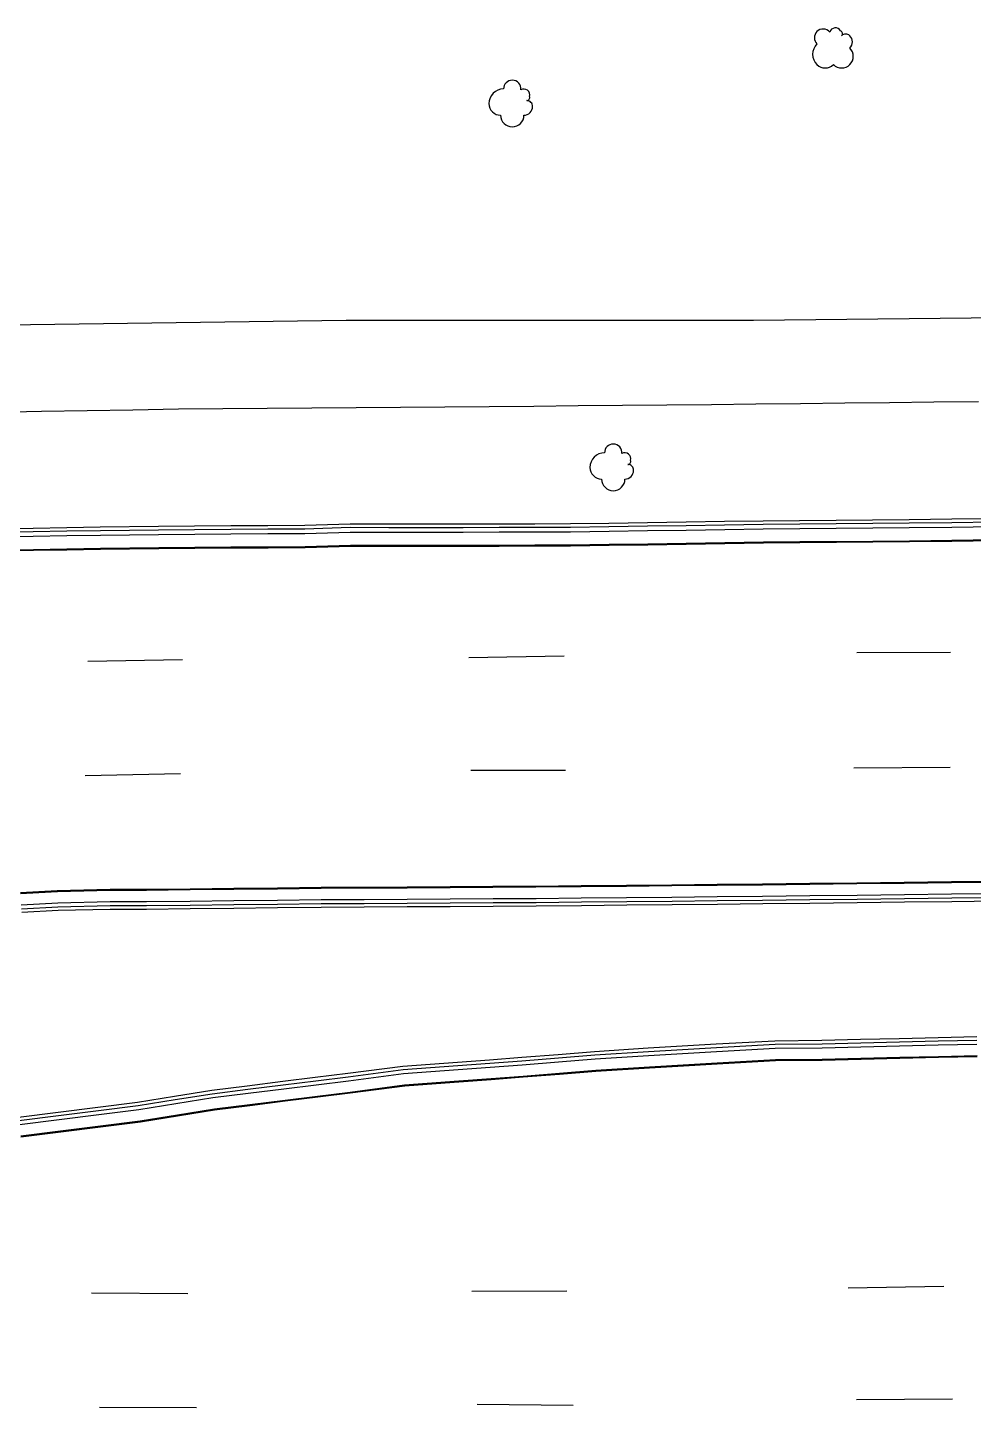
# Model space of a CAD drawing. Header units: feet. Extents: x 3174203 to 3175581, y 1715832 to 1717426.
# Drawn here: x 3175188.5 to 3175288.4, y 1716258.4 to 1716404 of the extents above; entities that cross this region are included whole.
import ezdxf

# ---------------------------------------------------------------- set-up
doc = ezdxf.new("R2010")
doc.units = ezdxf.units.FT
doc.header["$MEASUREMENT"] = 0
for name, color, linetype, lineweight in [('BACK_OF_CURB', 5, 'Continuous', 30), ('BOTTOM_OF_CURB', 3, 'Continuous', 30), ('FOOT_PATH', 2, 'Continuous', 30), ('GUTTER', 30, 'Continuous', 30), ('PAINT_STRIPE', 4, 'Continuous', 30), ('SHRUB', 14, 'Continuous', 30), ('SINGLE_TREE', 3, 'Continuous', 30), ('TOP_OF_CURB', 1, 'Continuous', 30)]:
    doc.layers.add(name, color=color, linetype=linetype, lineweight=lineweight)
doc.layers.add('PAVED_ROAD', color=140, linetype='Continuous', lineweight=30, true_color=0x38a9ff)

# ---------------------------------------------------------------- blocks, each defined once
blk = doc.blocks.new('SYM231')
at = {"layer": 'SHRUB', "ltscale": 0.25}
for centre, radius, start, end in [((-3.391965, -0.296476), 6.151558, 89.999957, 180.000043), ((0.298974, 5.855085), 3.690935, 89.999957, 180.000043), ((0.29898, 5.855085), 3.690935, 354.734283, 90.000043), ((5.220229, 3.394459), 2.460623, 342.885514, 120.419776), ((6.45054, 2.164144), 1.230312, 269.999957, 24.295265), ((6.450541, -1.526791), 2.460623, 359.999957, 90.000043), ((-4.622277, -0.296484), 4.921246, 179.999957, 270.000043), ((0.298973, -5.217734), 4.921246, 179.999957, 270.000043), ((0.298981, -5.217734), 4.921246, 269.999957, 0.000043), ((5.22023, -1.526796), 3.690935, 269.999957, 0.000043)]:
    blk.add_arc(centre, radius, start, end, dxfattribs=at)
blk = doc.blocks.new('SYM006')
at = {"layer": 'SHRUB', "ltscale": 0.25, "xscale": 0.5, "yscale": 0.5, "zscale": 0.5}
blk.add_blockref('SYM231', (0, 0), dxfattribs=at)
blk = doc.blocks.new('SYM217')
at = {"layer": 'SINGLE_TREE', "ltscale": 0.25}
for centre, radius, start, end in [((-3.999321, 4.74055), 3.690935, 134.999957, 225.000043), ((-3.999317, 4.740554), 3.690935, 39.734283, 135.000043), ((1.220457, 6.480478), 2.460623, 27.885514, 165.419776), ((2.960383, 6.480475), 1.230312, 314.999957, 69.295265), ((5.570268, 3.870591), 2.460623, 44.999957, 135.000043), ((-2.259399, -2.219148), 6.151558, 134.999957, 225.000043), ((4.70031, 3.000626), 3.690935, 314.999957, 45.000043), ((3.830349, -3.08911), 4.921246, 314.999957, 45.000043), ((-3.129355, -3.089116), 4.921246, 224.999957, 315.000043), ((3.830344, -3.089116), 4.921246, 224.999957, 315.000043)]:
    blk.add_arc(centre, radius, start, end, dxfattribs=at)
blk = doc.blocks.new('SYM007')
at = {"layer": 'SINGLE_TREE', "ltscale": 0.25, "xscale": 0.5, "yscale": 0.5, "zscale": 0.5}
blk.add_blockref('SYM217', (0, 0), dxfattribs=at)

msp = doc.modelspace()

# ---------------------------------------------------------------- linework, layer by layer
at = {"layer": 'BACK_OF_CURB'}
for points in [[(3175185.568154, 1716351.13412, 5258.96), (3175189.105455, 1716351.194834, 5258.995464), (3175192.650959, 1716351.25569, 5259.03), (3175196.198667, 1716351.316583, 5259.056), (3175202.340296, 1716351.390616, 5259.083081), (3175206.155777, 1716351.420437, 5259.096642), (3175209.97095, 1716351.450255, 5259.109071), (3175213.881092, 1716351.467028, 5259.116795), (3175217.777394, 1716351.483742, 5259.125056), (3175222.57302, 1716351.64124, 5259.136568), (3175226.666836, 1716351.635164, 5259.142892), (3175230.744135, 1716351.629112, 5259.148667), (3175234.513251, 1716351.638422, 5259.151174), (3175238.284073, 1716351.647737, 5259.154491), (3175242.054896, 1716351.657051, 5259.160688), (3175245.820264, 1716351.666352, 5259.167495), (3175249.883574, 1716351.727746, 5259.171), (3175253.952338, 1716351.789223, 5259.177146), (3175258.021102, 1716351.850699, 5259.186752), (3175262.089866, 1716351.912175, 5259.196975), (3175266.161288, 1716351.973692, 5259.20741), (3175270.015772, 1716352.008179, 5259.216202), (3175273.867598, 1716352.042643, 5259.22163), (3175277.719423, 1716352.077107, 5259.2235), (3175281.569898, 1716352.111559, 5259.221217), (3175286.061413, 1716352.1658, 5259.217713), (3175290.554278, 1716352.220058, 5259.211364)], [(3175187.908502, 1716310.66069, 5259.931325), (3175191.744251, 1716310.868115, 5259.946751), (3175197.249757, 1716310.998016, 5259.966474), (3175201.077011, 1716310.998016, 5259.976908), (3175205.692817, 1716311.048187, 5259.988811), (3175210.304334, 1716311.098311, 5259.99725), (3175214.915852, 1716311.148436, 5260.003601), (3175219.525409, 1716311.198538, 5260.01335), (3175224.057325, 1716311.22526, 5260.026598), (3175228.591204, 1716311.251993, 5260.03675), (3175233.125083, 1716311.278725, 5260.045874), (3175237.658961, 1716311.305458, 5260.058248), (3175242.194385, 1716311.3322, 5260.068964), (3175246.979103, 1716311.379161, 5260.07575), (3175251.762275, 1716311.426107, 5260.0795), (3175256.545447, 1716311.473052, 5260.079), (3175261.328619, 1716311.519998, 5260.080224), (3175266.112527, 1716311.56695, 5260.080542), (3175271.101166, 1716311.625233, 5260.076796), (3175276.089068, 1716311.683508, 5260.068602), (3175281.07697, 1716311.741782, 5260.059594), (3175286.064083, 1716311.800047, 5260.046137), (3175290.777953, 1716311.845692, 5260.029542)], [(3175288.714563, 1716297.504422, 5258.440115), (3175284.620731, 1716297.40723, 5258.387216), (3175280.535499, 1716297.310241, 5258.330192), (3175276.450267, 1716297.213253, 5258.276737), (3175272.370244, 1716297.116389, 5258.224), (3175267.404701, 1716297.064098, 5258.16024), (3175261.206955, 1716296.723994, 5258.077444), (3175257.617355, 1716296.511169, 5258.026001), (3175254.027426, 1716296.298325, 5257.972809), (3175248.362484, 1716295.932691, 5257.893881), (3175244.515335, 1716295.628234, 5257.843482), (3175240.67475, 1716295.324297, 5257.789227), (3175237.286519, 1716295.063554, 5257.738996), (3175233.899205, 1716294.802881, 5257.685506), (3175228.116842, 1716294.384073, 5257.592467), (3175222.309637, 1716293.625154, 5257.498772), (3175218.886762, 1716293.203324, 5257.447485), (3175215.460149, 1716292.781033, 5257.400508), (3175211.718253, 1716292.311469, 5257.350035), (3175207.963959, 1716291.840349, 5257.303049), (3175204.040275, 1716291.212295, 5257.248657), (3175200.142772, 1716290.588432, 5257.190226), (3175195.955711, 1716290.060581, 5257.123578), (3175191.755608, 1716289.531085, 5257.055992), (3175187.555061, 1716289.001533, 5256.987319)]]:
    msp.add_polyline3d(points, dxfattribs=at)
at = {"layer": 'BOTTOM_OF_CURB'}
for points in [[(3175185.574764, 1716350.270939, 5258.545307), (3175189.120268, 1716350.331795, 5258.557932), (3175192.665772, 1716350.39265, 5258.571956), (3175196.211276, 1716350.453505, 5258.59), (3175202.348872, 1716350.52749, 5258.665), (3175206.162523, 1716350.557296, 5258.61), (3175209.976175, 1716350.587103, 5258.623693), (3175213.884795, 1716350.603869, 5258.635729), (3175217.793415, 1716350.620636, 5258.647964), (3175222.586549, 1716350.778052, 5258.660907), (3175226.665555, 1716350.771998, 5258.671205), (3175230.744561, 1716350.765943, 5258.677349), (3175234.515383, 1716350.775258, 5258.679351), (3175238.286206, 1716350.784572, 5258.67825), (3175242.057028, 1716350.793887, 5258.679), (3175245.82785, 1716350.803202, 5258.683904), (3175249.896614, 1716350.864678, 5258.69055), (3175253.965378, 1716350.926154, 5258.696625), (3175258.034142, 1716350.987631, 5258.70113), (3175262.102906, 1716351.049107, 5258.709701), (3175266.17167, 1716351.110583, 5258.719013), (3175270.023495, 1716351.145047, 5258.72896), (3175273.875321, 1716351.179511, 5258.73901), (3175277.727146, 1716351.213975, 5258.748479), (3175281.578971, 1716351.248439, 5258.754769), (3175286.071836, 1716351.302697, 5258.756993), (3175290.564701, 1716351.356954, 5258.762626)], [(3175187.855292, 1716311.448015, 5259.507547), (3175191.713635, 1716311.656662, 5259.517437), (3175197.24045, 1716311.787066, 5259.535775), (3175201.072723, 1716311.787066, 5259.54798), (3175205.684241, 1716311.83719, 5259.55875), (3175210.295759, 1716311.887314, 5259.56875), (3175214.907276, 1716311.937439, 5259.58325), (3175219.518794, 1716311.987563, 5259.594222), (3175224.052673, 1716312.014296, 5259.601), (3175228.586552, 1716312.041028, 5259.606875), (3175233.12043, 1716312.067761, 5259.6155), (3175237.654309, 1716312.094494, 5259.625416), (3175242.188187, 1716312.121227, 5259.632075), (3175246.971359, 1716312.168173, 5259.6385), (3175251.754531, 1716312.215118, 5259.646625), (3175256.537703, 1716312.262064, 5259.651341), (3175261.320875, 1716312.309009, 5259.651102), (3175266.104046, 1716312.355955, 5259.646011), (3175271.091948, 1716312.414229, 5259.639812), (3175276.07985, 1716312.472504, 5259.628819), (3175281.067752, 1716312.530778, 5259.613272), (3175286.055654, 1716312.589052, 5259.594196), (3175290.770313, 1716312.634705, 5259.575)], [(3175288.724691, 1716296.71539, 5257.960231), (3175284.639459, 1716296.618402, 5257.902997), (3175280.554227, 1716296.521414, 5257.845), (3175276.468995, 1716296.424426, 5257.788469), (3175272.383763, 1716296.327438, 5257.736118), (3175267.430485, 1716296.275276, 5257.677169), (3175261.251922, 1716295.936225, 5257.603715), (3175257.664055, 1716295.723503, 5257.557297), (3175254.076187, 1716295.510781, 5257.513288), (3175248.419022, 1716295.145649, 5257.448), (3175244.577584, 1716294.841644, 5257.419), (3175240.736146, 1716294.537639, 5257.29), (3175237.347062, 1716294.27683, 5257.243675), (3175233.957977, 1716294.016022, 5257.193038), (3175228.196532, 1716293.598728, 5257.105604), (3175222.409018, 1716292.842383, 5257.01857), (3175218.983273, 1716292.420199, 5256.969478), (3175215.557527, 1716291.998015, 5256.924597), (3175211.816499, 1716291.52856, 5256.87619), (3175208.075471, 1716291.059104, 5256.823955), (3175204.164988, 1716290.433164, 5256.768376), (3175200.254506, 1716289.807223, 5256.708978), (3175196.054403, 1716289.277727, 5256.64325), (3175191.854301, 1716288.748232, 5256.574903), (3175187.654198, 1716288.218736, 5256.506287)]]:
    msp.add_polyline3d(points, dxfattribs=at)
at = {"layer": 'FOOT_PATH'}
for points in [[(3175334.110608, 1716373.816793, 5259.536), (3175265.158796, 1716373.083461, 5259.622), (3175222.134612, 1716373.083461, 5259.569), (3175188.831694, 1716372.643852, 5259.472), (3175152.010522, 1716372.226933, 5259.37), (3175118.940074, 1716371.248448, 5259.185), (3175102.165292, 1716371.075441, 5259.117), (3175094.643998, 1716370.64434, 5259.08307), (3175085.299789, 1716370.054413, 5259.045), (3175075.470793, 1716369.265953, 5258.958), (3175064.167589, 1716368.392407, 5259.014), (3175057.635715, 1716367.666343, 5259.016), (3175050.111586, 1716366.685023, 5258.915), (3175031.666979, 1716364.790449, 5258.787)], [(3175185.172561, 1716363.43136, 5259.251582), (3175189.991449, 1716363.513255, 5259.261058), (3175194.810336, 1716363.59515, 5259.274055), (3175199.629223, 1716363.677045, 5259.290155), (3175204.44811, 1716363.75894, 5259.308009), (3175209.135163, 1716363.798195, 5259.321631), (3175213.822215, 1716363.837451, 5259.334566), (3175218.509268, 1716363.876706, 5259.343725), (3175223.196321, 1716363.915961, 5259.34925), (3175227.883373, 1716363.955217, 5259.3525), (3175232.570426, 1716363.994472, 5259.3575), (3175237.257479, 1716364.033728, 5259.367313), (3175241.944531, 1716364.072983, 5259.381563), (3175246.631584, 1716364.112238, 5259.39925), (3175251.318636, 1716364.151494, 5259.41431), (3175256.005689, 1716364.190749, 5259.426492), (3175260.703466, 1716364.242588, 5259.439248), (3175265.401243, 1716364.294428, 5259.452203), (3175270.09902, 1716364.346267, 5259.463817), (3175274.796797, 1716364.398106, 5259.471514), (3175279.494574, 1716364.449945, 5259.475055), (3175284.192351, 1716364.501784, 5259.474338), (3175288.890128, 1716364.553624, 5259.469435)]]:
    msp.add_polyline3d(points, dxfattribs=at)
at = {"layer": 'GUTTER'}
for points in [[(3175185.585383, 1716348.884109, 5258.608088), (3175189.1341, 1716348.945019, 5258.616048), (3175192.682817, 1716349.00593, 5258.628), (3175196.231534, 1716349.06684, 5258.641574), (3175202.362649, 1716349.140746, 5258.661), (3175206.173609, 1716349.170532, 5258.67), (3175209.984568, 1716349.200318, 5258.680006), (3175213.901862, 1716349.217121, 5258.693), (3175217.819155, 1716349.233925, 5258.706092), (3175222.608287, 1716349.39121, 5258.719169), (3175226.676766, 1716349.385171, 5258.726906), (3175230.745244, 1716349.379132, 5258.734), (3175234.518943, 1716349.388454, 5258.737), (3175238.292642, 1716349.397776, 5258.744), (3175242.066341, 1716349.407097, 5258.75425), (3175245.840039, 1716349.416419, 5258.769), (3175249.909701, 1716349.477909, 5258.7855), (3175253.979364, 1716349.539399, 5258.7975), (3175258.049026, 1716349.600889, 5258.805), (3175262.118688, 1716349.662378, 5258.80997), (3175266.18835, 1716349.723868, 5258.819059), (3175270.039649, 1716349.758328, 5258.829189), (3175273.890949, 1716349.792787, 5258.836196), (3175277.742249, 1716349.827246, 5258.842622), (3175281.593548, 1716349.861706, 5258.845808), (3175286.087411, 1716349.915975, 5258.8455), (3175290.581274, 1716349.970245, 5258.845313)], [(3175187.774177, 1716312.64823, 5259.443247), (3175191.666962, 1716312.858739, 5259.44503), (3175197.226261, 1716312.98991, 5259.450345), (3175201.066186, 1716312.98991, 5259.455272), (3175205.676817, 1716313.040024, 5259.462), (3175210.287449, 1716313.090139, 5259.47075), (3175214.89808, 1716313.140253, 5259.4805), (3175219.508712, 1716313.190368, 5259.491713), (3175224.042717, 1716313.217101, 5259.502055), (3175228.576722, 1716313.243835, 5259.508756), (3175233.110728, 1716313.270569, 5259.5125), (3175237.644733, 1716313.297302, 5259.513592), (3175242.178739, 1716313.324036, 5259.517867), (3175246.961215, 1716313.370975, 5259.524491), (3175251.74369, 1716313.417913, 5259.527361), (3175256.526166, 1716313.464852, 5259.52627), (3175261.308642, 1716313.511791, 5259.52445), (3175266.091118, 1716313.558729, 5259.518582), (3175271.07904, 1716313.617004, 5259.508), (3175276.066961, 1716313.675279, 5259.493), (3175281.054883, 1716313.733553, 5259.48), (3175286.042805, 1716313.791828, 5259.465), (3175290.757612, 1716313.837482, 5259.449)], [(3175288.740131, 1716295.512574, 5257.862), (3175284.656191, 1716295.415617, 5257.81625), (3175280.572251, 1716295.318659, 5257.767), (3175276.488311, 1716295.221702, 5257.713), (3175272.404371, 1716295.124744, 5257.660374), (3175267.469791, 1716295.07278, 5257.592749), (3175261.320472, 1716294.735333, 5257.507047), (3175257.735496, 1716294.522783, 5257.458), (3175254.15052, 1716294.310232, 5257.410741), (3175248.505211, 1716293.945865, 5257.330763), (3175244.667476, 1716293.642153, 5257.272254), (3175240.82974, 1716293.338441, 5257.212944), (3175237.438655, 1716293.077479, 5257.159271), (3175234.04757, 1716292.816516, 5257.106226), (3175228.318014, 1716292.401532, 5257.017402), (3175222.560517, 1716291.64911, 5256.930867), (3175219.133245, 1716291.226738, 5256.88), (3175215.705973, 1716290.804366, 5256.826829), (3175211.975717, 1716290.336262, 5256.773), (3175208.245462, 1716289.868159, 5256.721553), (3175204.335148, 1716289.242245, 5256.664), (3175200.424835, 1716288.616332, 5256.604234), (3175196.218331, 1716288.086029, 5256.54375), (3175192.011828, 1716287.555726, 5256.481688), (3175187.805324, 1716287.025424, 5256.415)]]:
    msp.add_polyline3d(points, dxfattribs=at)
at = {"layer": 'PAINT_STRIPE', "extrusion": (-0.001201, -1.99805e-05, 0.999999), "elevation": 1412.012167, "flags": 128}
msp.add_lwpolyline([(3175198.917599, 1716337.187807), (3175208.908481, 1716337.354053)], dxfattribs=at)
at = {"layer": 'PAINT_STRIPE', "extrusion": (-0.002583, -5.03135e-05, 0.999997), "elevation": -3030.225832, "flags": 128}
msp.add_lwpolyline([(3175238.079228, 1716337.373926), (3175248.139682, 1716337.56986)], dxfattribs=at)
at = {"layer": 'PAINT_STRIPE', "extrusion": (0.000202625, 6.43716e-07, 1), "elevation": 5903.592499, "flags": 128}
msp.add_lwpolyline([(3175274.925099, 1716338.068881), (3175284.795428, 1716338.100238)], dxfattribs=at)
at = {"layer": 'PAINT_STRIPE', "extrusion": (-0.001093, -1.96304e-05, 0.999999), "elevation": 1755.300605, "flags": 128}
msp.add_lwpolyline([(3175198.457478, 1716325.136027), (3175208.519017, 1716325.316746)], dxfattribs=at)
at = {"layer": 'PAINT_STRIPE', "extrusion": (-0.000801087, -5.95354e-08, 1), "elevation": 2715.568332, "flags": 128}
msp.add_lwpolyline([(3175238.491278, 1716325.651351), (3175248.477705, 1716325.652094)], dxfattribs=at)
at = {"layer": 'PAINT_STRIPE', "extrusion": (0.001378, 8.45983e-06, 0.999999), "elevation": 9650.315658, "flags": 128}
msp.add_lwpolyline([(3175265.487391, 1716325.828027), (3175275.644444, 1716325.890369)], dxfattribs=at)
at = {"layer": 'PAINT_STRIPE', "extrusion": (-0.012864, 0.000101742, 0.999917), "elevation": -35416.488336, "flags": 128}
msp.add_lwpolyline([(3175000.134815, 1716274.118609), (3175010.317366, 1716274.038083)], dxfattribs=at)
at = {"layer": 'PAINT_STRIPE', "extrusion": (-0.013464, -2.96508e-05, 0.999909), "elevation": -37545.486615, "flags": 128}
msp.add_lwpolyline([(3175018.394689, 1716269.574403), (3175028.421523, 1716269.596483)], dxfattribs=at)
at = {"layer": 'PAINT_STRIPE', "extrusion": (-0.012068, -0.000217158, 0.999927), "elevation": -33436.132852, "flags": 128}
msp.add_lwpolyline([(3175107.336449, 1716263.809966), (3175117.442301, 1716263.991798)], dxfattribs=at)
at = {"layer": 'PAINT_STRIPE', "extrusion": (-0.011356, 4.04316e-05, 0.999936), "elevation": -30732.275322, "flags": 128}
msp.add_lwpolyline([(3175051.072447, 1716259.689262), (3175061.287269, 1716259.652895)], dxfattribs=at)
at = {"layer": 'PAINT_STRIPE', "extrusion": (-0.012255, 0.000113277, 0.999925), "elevation": -33461.699879, "flags": 128}
msp.add_lwpolyline([(3175061.964661, 1716262.555548), (3175072.08222, 1716262.462034)], dxfattribs=at)
at = {"layer": 'PAINT_STRIPE', "extrusion": (-0.011714, -9.58687e-05, 0.999931), "elevation": -32104.502128, "flags": 128}
msp.add_lwpolyline([(3175119.709804, 1716256.174139), (3175129.867544, 1716256.257262)], dxfattribs=at)
at = {"layer": 'PAVED_ROAD'}
for points in [[(3175185.586149, 1716348.784107, 5258.615822), (3175189.135816, 1716348.845034, 5258.623956), (3175192.684533, 1716348.905944, 5258.636), (3175196.232995, 1716348.96685, 5258.649866), (3175202.363642, 1716349.040751, 5258.668), (3175206.17439, 1716349.070535, 5258.67775), (3175209.985174, 1716349.100319, 5258.687206), (3175213.902291, 1716349.117122, 5258.699498), (3175217.821012, 1716349.133932, 5258.714414), (3175222.609855, 1716349.291207, 5258.729297), (3175226.676617, 1716349.285171, 5258.737499), (3175230.745294, 1716349.279132, 5258.741), (3175234.51919, 1716349.288454, 5258.74525), (3175238.292889, 1716349.297776, 5258.754), (3175242.066588, 1716349.307098, 5258.763037), (3175245.840918, 1716349.316421, 5258.774652), (3175249.911212, 1716349.37792, 5258.789172), (3175253.980874, 1716349.43941, 5258.800384), (3175258.050536, 1716349.5009, 5258.808409), (3175262.120199, 1716349.56239, 5258.815859), (3175266.189553, 1716349.623875, 5258.825521), (3175270.040544, 1716349.658332, 5258.835483), (3175273.891844, 1716349.692791, 5258.842376), (3175277.743143, 1716349.72725, 5258.8487), (3175281.594599, 1716349.761711, 5258.85183), (3175286.088619, 1716349.815982, 5258.8515), (3175290.582481, 1716349.870252, 5258.8515)], [(3175187.767433, 1716312.748011, 5259.4415), (3175191.663082, 1716312.958675, 5259.442324), (3175197.225082, 1716313.08991, 5259.448), (3175201.065642, 1716313.08991, 5259.455272), (3175205.67573, 1716313.140018, 5259.46625), (3175210.286362, 1716313.190133, 5259.474), (3175214.896993, 1716313.240247, 5259.482203), (3175219.507873, 1716313.290365, 5259.493811), (3175224.042127, 1716313.3171, 5259.503578), (3175228.576133, 1716313.343833, 5259.508625), (3175233.110138, 1716313.370567, 5259.50925), (3175237.644144, 1716313.397301, 5259.51), (3175242.177953, 1716313.424033, 5259.515623), (3175246.960233, 1716313.47097, 5259.521709), (3175251.742709, 1716313.517909, 5259.523977), (3175256.525185, 1716313.564847, 5259.525546), (3175261.307661, 1716313.611786, 5259.523234), (3175266.090043, 1716313.658724, 5259.516718), (3175271.077871, 1716313.716997, 5259.50525), (3175276.065793, 1716313.775272, 5259.489), (3175281.053715, 1716313.833547, 5259.476), (3175286.041736, 1716313.891822, 5259.464867), (3175290.756644, 1716313.937477, 5259.454565)], [(3175288.741415, 1716295.412577, 5257.859998), (3175284.658565, 1716295.315645, 5257.812), (3175280.574625, 1716295.218688, 5257.7635), (3175276.490685, 1716295.12173, 5257.712), (3175272.406084, 1716295.024757, 5257.658366), (3175267.473059, 1716294.972808, 5257.59), (3175261.326171, 1716294.635495, 5257.504737), (3175257.741414, 1716294.422958, 5257.4555), (3175254.1567, 1716294.210423, 5257.406049), (3175248.512377, 1716293.84612, 5257.32441), (3175244.675365, 1716293.542465, 5257.268291), (3175240.837521, 1716293.238744, 5257.208412), (3175237.446328, 1716292.977774, 5257.152), (3175234.055018, 1716292.716794, 5257.099782), (3175228.328114, 1716292.302002, 5257.012314), (3175222.573112, 1716291.549906, 5256.926802), (3175219.145476, 1716291.127489, 5256.876), (3175215.718315, 1716290.70513, 5256.824), (3175211.988169, 1716290.237041, 5256.771), (3175208.259594, 1716289.769148, 5256.718941), (3175204.350954, 1716289.143502, 5256.661014), (3175200.438996, 1716288.517325, 5256.601718), (3175196.230839, 1716287.986814, 5256.541745), (3175192.024335, 1716287.456512, 5256.478811), (3175187.817888, 1716286.926216, 5256.411)]]:
    msp.add_polyline3d(points, dxfattribs=at)
at = {"layer": 'TOP_OF_CURB'}
for points in [[(3175185.57099, 1716350.763769, 5258.921248), (3175189.11181, 1716350.824544, 5258.925814), (3175192.657314, 1716350.885399, 5258.935), (3175196.204077, 1716350.946276, 5258.946958), (3175202.343976, 1716351.020288, 5258.964256), (3175206.158671, 1716351.050103, 5258.97454), (3175209.973192, 1716351.079917, 5258.98065), (3175213.882681, 1716351.096687, 5258.982357), (3175217.784268, 1716351.113423, 5258.98), (3175222.578825, 1716351.270886, 5259.074), (3175226.666287, 1716351.264819, 5259.05), (3175230.744318, 1716351.258766, 5259.036463), (3175234.514166, 1716351.268078, 5259.024956), (3175238.284988, 1716351.277393, 5259.020542), (3175242.055811, 1716351.286707, 5259.017766), (3175245.823519, 1716351.296014, 5259.019777), (3175249.889169, 1716351.357444, 5259.025977), (3175253.957933, 1716351.41892, 5259.036), (3175258.026697, 1716351.480396, 5259.05), (3175262.095461, 1716351.541872, 5259.065998), (3175266.165743, 1716351.603372, 5259.080266), (3175270.019086, 1716351.637849, 5259.09), (3175273.870911, 1716351.672313, 5259.09901), (3175277.722736, 1716351.706777, 5259.103873), (3175281.573791, 1716351.741234, 5259.104102), (3175286.065885, 1716351.795483, 5259.103049), (3175290.55875, 1716351.84974, 5259.102578)], [(3175187.88371, 1716311.027531, 5259.895098), (3175191.729986, 1716311.235525, 5259.905014), (3175197.245421, 1716311.365661, 5259.924349), (3175201.075013, 1716311.365661, 5259.94081), (3175205.688821, 1716311.41581, 5259.956134), (3175210.300339, 1716311.465934, 5259.966655), (3175214.911857, 1716311.516058, 5259.980856), (3175219.522327, 1716311.566171, 5259.995905), (3175224.055158, 1716311.592898, 5260.010924), (3175228.589036, 1716311.619631, 5260.022891), (3175233.122915, 1716311.646364, 5260.031438), (3175237.656793, 1716311.673097, 5260.04), (3175242.191498, 1716311.699834, 5260.044791), (3175246.975495, 1716311.746788, 5260.049435), (3175251.758667, 1716311.793733, 5260.056937), (3175256.541839, 1716311.840679, 5260.062477), (3175261.32501, 1716311.887625, 5260.063693), (3175266.108576, 1716311.934574, 5260.060454), (3175271.096871, 1716311.992853, 5260.052844), (3175276.084773, 1716312.051127, 5260.041046), (3175281.072675, 1716312.109402, 5260.025215), (3175286.060156, 1716312.167671, 5260.008659), (3175290.774393, 1716312.21332, 5259.989116)], [(3175288.719282, 1716297.136786, 5258.368849), (3175284.629457, 1716297.039689, 5258.316618), (3175280.544225, 1716296.9427, 5258.26093), (3175276.458993, 1716296.845712, 5258.202854), (3175272.376543, 1716296.74879, 5258.145405), (3175267.416714, 1716296.696559, 5258.079459), (3175261.227907, 1716296.356946, 5258.000599), (3175257.639114, 1716296.144169, 5257.955588), (3175254.050145, 1716295.931382, 5257.90642), (3175248.388827, 1716295.565982, 5257.824855), (3175244.544339, 1716295.261735, 5257.768961), (3175240.703357, 1716294.957766, 5257.709829), (3175237.314728, 1716294.696993, 5257.653643), (3175233.926589, 1716294.436257, 5257.59951), (3175228.153973, 1716294.018154, 5257.512372), (3175222.355942, 1716293.260435, 5257.421299), (3175218.931729, 1716292.83844, 5257.369431), (3175215.505521, 1716292.416199, 5257.322238), (3175211.764029, 1716291.946685, 5257.274756), (3175208.015916, 1716291.476341, 5257.23074), (3175204.098383, 1716290.849272, 5257.179444), (3175200.194832, 1716290.224441, 5257.124473), (3175196.001695, 1716289.695823, 5257.062223), (3175191.801592, 1716289.166327, 5256.995552), (3175187.601252, 1716288.636802, 5256.925625)]]:
    msp.add_polyline3d(points, dxfattribs=at)

# ---------------------------------------------------------------- block references
at = {"layer": 'SHRUB', "ltscale": 0.25, "xscale": 0.5, "yscale": 0.5, "zscale": 0.5}
for p in [(3175239.6055, 1716396.0592, 5256.7612), (3175250.2675, 1716357.6688, 5259.6999)]:
    msp.add_blockref('SYM006', p, dxfattribs=at)
at = {"layer": 'SINGLE_TREE', "ltscale": 0.25, "xscale": 0.5, "yscale": 0.5, "zscale": 0.5}
msp.add_blockref('SYM007', (3175273.4881, 1716401.7406, 5256.8466), dxfattribs=at)

doc.saveas('drawing.dxf')
